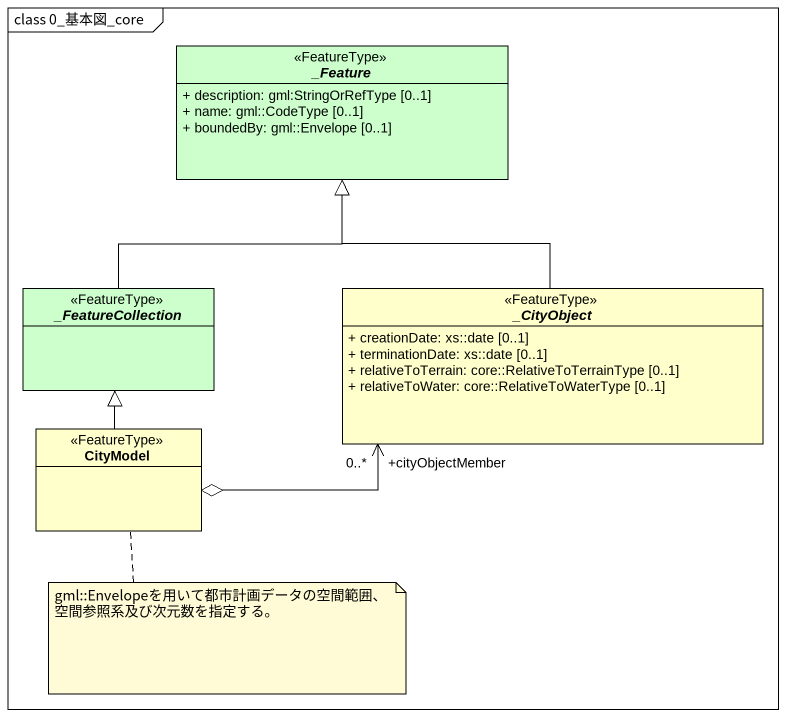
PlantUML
@startuml
mainframe class 0_基本図_core
hide circle
hide empty members
skinparam classAttributeIconSize 0
abstract class "_Feature" as Feature <<FeatureType>> #CCFFCC {
  + description: gml:StringOrRefType [0..1]
  + name: gml::CodeType [0..1]
  + boundedBy: gml::Envelope [0..1]
}
abstract class "_FeatureCollection" as FeatureCollection <<FeatureType>> #CCFFCC
abstract class "_CityObject" as CityObject <<FeatureType>> #FFFFCC {
  + creationDate: xs::date [0..1]
  + terminationDate: xs::date [0..1]
  + relativeToTerrain: core::RelativeToTerrainType [0..1]
  + relativeToWater: core::RelativeToWaterType [0..1]
}
class CityModel <<FeatureType>> #FFFFCC
FeatureCollection -up-|> Feature
CityObject -up-|> Feature
CityObject "+cityObjectMember\n0..*" <-left-o CityModel
CityModel -up-|> FeatureCollection
note bottom of CityModel : gml::Envelopeを用いて都市計画データの空間範囲、空間参照系及び次元数を指定する。
@enduml
